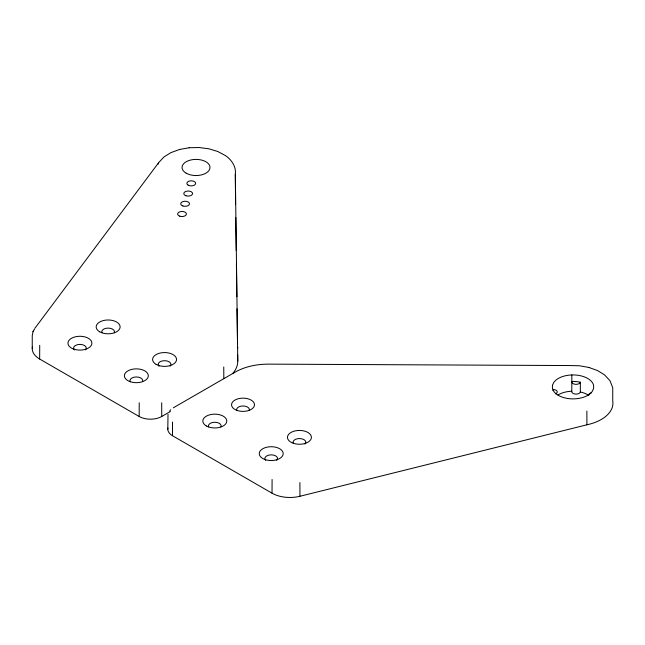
<?xml version="1.0" encoding="UTF-8"?>
<svg xmlns="http://www.w3.org/2000/svg" width="645" height="645" viewBox="0 0 645 645"><rect width="100%" height="100%" fill="white"/><g stroke="black" fill="none" stroke-linecap="round" stroke-linejoin="round"><path stroke-width="0.97" d="M158.194 164.128L158.267 163.516M34.322 329.885L34.387 329.272M571.841 374.947L571.793 391.886A4.313 2.491 0 0 0 575.977 394.111A4.313 2.491 0 0 0 580.339 392.007L581.967 392.386A20.745 11.981 0 0 1 588.232 395.046M139.223 402.786L139.175 416.493A15.964 9.215 0 0 0 161.742 416.493L170.369 411.51M272.085 479.493L272.029 493.191A25.3 14.609 0 0 0 299.941 496.279L586.91 424.797A39.901 23.035 0 0 0 612.75 401.045L612.734 387.693L609.985 380.711L604.599 374.922L597.721 370.641L588.909 367.457M39.716 345.333L39.659 359.031L139.175 416.493M172.529 422.015L172.473 435.714L272.029 493.191M168.014 414.34L167.805 429.199M33.097 331.441L32.25 335.529L32.25 348.566M32.968 331.724L33.725 330.055M552.959 390.378L553.426 389.556A4.088 2.354 0 0 1 557.078 391.265A4.088 2.354 0 0 1 555.53 393.821M34.757 328.45L158.622 162.709M169.643 410.978L170.723 409.76M158.799 162.484L164.024 156.904L170.901 152.623L179.713 149.438M173.328 407.809L235.256 372.06C245.334 366.376 257.057 364.159 268.538 364.135L569.253 365.546L579.404 365.763L589.046 367.481M189.17 147.753L199.168 147.528L208.98 148.826L217.849 151.535L225.428 155.582C231.466 159.678 236.384 166.652 235.328 174.295L237.763 360.99A47.617 27.493 0 0 1 232.748 373.495M179.584 149.463L189.227 147.745M580.339 382.235L579.549 382.05A20.745 11.981 0 0 0 571.841 381.461L571.793 382.114A4.313 2.491 0 0 0 575.977 384.339A4.313 2.491 0 0 0 580.339 382.235L580.339 392.007M237.691 347.324L237.763 347.953M223.759 366.957L223.815 378.647M161.693 402.786L161.742 416.493M586.877 411.083L586.91 424.797M299.917 482.573L299.941 496.279M235.328 174.295L235.57 204.392M235.756 217.446L236.215 250.574M236.401 263.62L236.86 296.748M237.029 308.794L237.513 342.922M237.683 354.968L237.763 360.99M172.473 435.714A15.964 9.215 0 0 1 167.942 427.998M557.981 394.95A20.745 11.981 0 0 1 571.841 391.233M236.844 410.607A6.386 3.685 0 0 1 243.012 405.971A6.386 3.685 0 0 1 249.18 410.607M293.273 443.188A6.386 3.685 0 0 1 300.28 438.576A6.386 3.685 0 0 1 304.972 444.074M208.633 426.893A6.386 3.685 0 0 1 214.801 422.257A6.386 3.685 0 0 1 220.969 426.893M265.7 460.369A6.386 3.685 0 0 1 271.231 454.838A6.386 3.685 0 0 1 276.753 460.369M588.837 395.304A4.007 2.314 0 0 1 591.513 392.789M39.659 359.031A25.3 14.609 0 0 1 32.403 347.115M235.377 183.309A39.901 23.035 0 0 1 235.328 187.332M159.041 366.207A6.386 3.685 0 0 1 164.564 360.676A6.386 3.685 0 0 1 170.095 366.207M74.393 349.913A6.386 3.685 0 0 1 79.924 344.39A6.386 3.685 0 0 1 85.454 349.913M101.975 332.739A6.386 3.685 0 0 1 108.134 328.095A6.386 3.685 0 0 1 114.302 332.739M130.185 381.606A6.386 3.685 0 0 1 136.353 376.962A6.386 3.685 0 0 1 142.521 381.606M552.451 385.339L552.426 388.338A20.745 11.981 0 0 0 564.085 397.715L566.504 398.279A20.745 11.981 0 0 0 574.211 398.868L576.799 398.683A20.745 11.981 0 0 0 592.271 391.378L593.594 388.475L593.626 385.476A20.745 11.981 0 0 0 581.967 376.1L579.549 375.535A20.745 11.981 0 0 0 553.773 382.437L552.451 385.339M237.279 410.502A11.473 6.627 0 0 0 254.485 404.77A11.473 6.627 0 0 0 237.279 399.029A11.473 6.627 0 0 0 237.279 410.502M293.459 443.333A11.973 6.91 0 0 0 311.414 437.342A11.973 6.91 0 0 0 293.459 431.36A11.973 6.91 0 0 0 293.459 443.333M265.24 459.619A11.973 6.91 0 0 0 283.195 453.637A11.973 6.91 0 0 0 265.24 447.646A11.973 6.91 0 0 0 265.24 459.619M206.335 425.942A11.973 6.91 0 0 0 226.363 422.846A11.973 6.91 0 0 0 211.697 414.38A11.973 6.91 0 0 0 206.335 425.942M156.106 364.361A11.973 6.91 0 0 0 176.133 361.264A11.973 6.91 0 0 0 161.468 352.799A11.973 6.91 0 0 0 156.106 364.361M179.729 216.156A4.386 2.532 0 0 0 186.421 214.076A4.386 2.532 0 0 0 179.963 211.762A4.386 2.532 0 0 0 179.729 216.156M99.677 331.78A11.973 6.91 0 0 0 119.704 328.684A11.973 6.91 0 0 0 105.038 320.218A11.973 6.91 0 0 0 99.677 331.78M186.155 173.166A13.964 8.062 0 0 0 209.52 169.554A13.964 8.062 0 0 0 192.412 159.678A13.964 8.062 0 0 0 186.155 173.166M188.147 185.147A4.386 2.532 0 0 0 195.491 184.01A4.386 2.532 0 0 0 190.114 180.906A4.386 2.532 0 0 0 188.147 185.147M182.914 205.981A4.386 2.532 0 0 0 189.501 203.788A4.386 2.532 0 0 0 182.914 201.587A4.386 2.532 0 0 0 182.914 205.981M185.986 195.766A4.386 2.532 0 0 0 192.573 193.573A4.386 2.532 0 0 0 185.986 191.372A4.386 2.532 0 0 0 185.986 195.766M73.941 349.171A11.973 6.91 0 0 0 91.896 343.188A11.973 6.91 0 0 0 73.941 337.198A11.973 6.91 0 0 0 73.941 349.171M130.371 381.751A11.973 6.91 0 0 0 148.326 375.761A11.973 6.91 0 0 0 130.371 369.779A11.973 6.91 0 0 0 130.371 381.751"/></g></svg>
